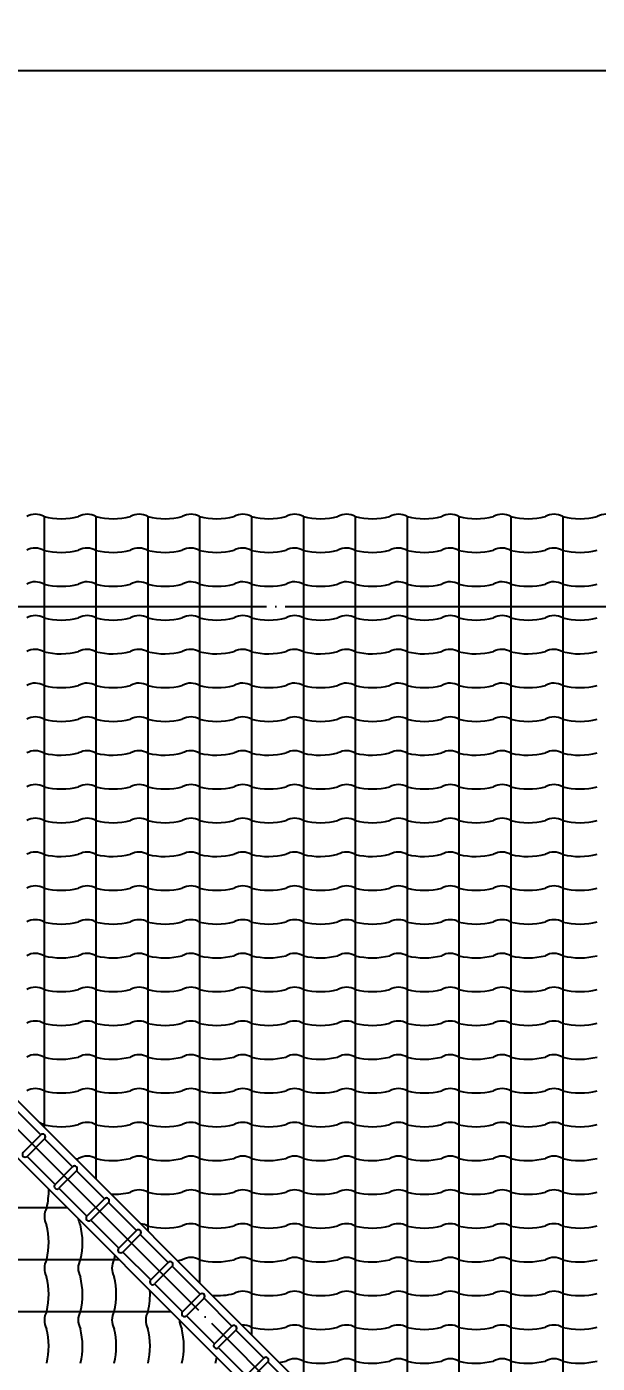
# Model space of a CAD drawing. Extents: x 383128 to 416768, y -129942 to -106182.
# Drawn here: x 394331 to 397432, y -118193 to -110929 of the extents above; entities that cross this region are included whole.
import ezdxf

# ---------------------------------------------------------------- set-up
doc = ezdxf.new("R2010")
doc.units = 0
doc.header["$LTSCALE"] = 50
doc.header["$MEASUREMENT"] = 0
doc.header["$PDMODE"] = 35
doc.header["$PDSIZE"] = -10
doc.linetypes.add('CEN', pattern=[62, 60, -1, 0, -1])
doc.layers.get('0').update_dxf_attribs({"linetype": 'CONTINUOUS'})
doc.layers.get('DEFPOINTS').update_dxf_attribs({"linetype": 'CONTINUOUS'})
for name, color, linetype in [('CEN', 1, 'CEN'), ('HAT', 5, 'CONTINUOUS'), ('SYM', 7, 'CONTINUOUS'), ('WALLI', 4, 'CONTINUOUS'), ('WID', 4, 'CONTINUOUS')]:
    doc.layers.add(name, color=color, linetype=linetype)
doc.styles.add('GHS', font='HYWULM_0.TTF')
doc.styles.add('현창', font='HYWULM_0.TTF')
doc.dimstyles.new('STANDARD$0', dxfattribs={"dimscale": 30, "dimtxt": 3, "dimasz": 1, "dimexe": 2, "dimexo": 5, "dimgap": 0.9, "dimtad": 1, "dimtoh": 1, "dimdec": 4, "dimzin": 0, "dimdsep": 46, "dimlunit": 6, "dimtxsty": 'GHS', "dimblk1": 'DIMDOT', "dimblk2": 'DIMDOT', "dimsah": 1, "dimcen": 0.09, "dimadec": 0, "dimazin": 0, "dimtfac": 1, "dimtdec": 4, "dimtofl": 0, "dimtmove": 2, "dimatfit": 3, "dimldrblk": 'DIMDOT', "dimfxl": 1, "dimtolj": 1, "dimtzin": 0, "dimarcsym": 0})

# ---------------------------------------------------------------- blocks, each defined once
blk = doc.blocks.new('DIMDOT')
at = {"linetype": 'Continuous'}
blk.add_line((-2, 0), (2, 0), dxfattribs=at)
for radius in [0.5, 0.25]:
    blk.add_circle((0, 0), radius, dxfattribs=at)
blk = doc.blocks.new('*D2')
at = {"layer": 'DEFPOINTS', "color": 0}
for p in [(391440, -111169.1), (391440, -112174.8), (410660, -112174.8)]:
    blk.add_point(p, dxfattribs=at)
at = {"layer": 'SYM', "color": 211, "lineweight": -2}
for p, q in [((391440, -111974.8), (391440, -111089.1)), ((410660, -111974.8), (410660, -111089.1)), ((410620, -111169.1), (391480, -111169.1))]:
    blk.add_line(p, q, dxfattribs=at)
at = {"layer": 'SYM', "color": 211, "lineweight": -2, "xscale": 40, "yscale": 40, "zscale": 40, "rotation": 180}
blk.add_blockref('DIMDOT', (391440, -111169.1), dxfattribs=at)
at = {"layer": 'SYM', "color": 211, "lineweight": -2, "xscale": 40, "yscale": 40, "zscale": 40}
blk.add_blockref('DIMDOT', (410660, -111169.1), dxfattribs=at)
at = {"layer": 'SYM', "color": 0, "insert": (401050, -111033.5), "char_height": 160, "attachment_point": 5, "style": '현창'}
blk.add_mtext('\\A1;19,220', dxfattribs=at)

msp = doc.modelspace()

# ---------------------------------------------------------------- linework, layer by layer
at = {"layer": 'CEN'}
for p, q in [((390951.4073, -113591.19446), (395834.96789, -118474.75505)), ((389534.96789, -114079.75505), (412564.96789, -114079.75505))]:
    msp.add_line(p, q, dxfattribs=at)
at = {"layer": 'HAT'}
for centre, radius, start, end in [((394377.63138, -113857.53961), 95.46458, 60.086438679, 119.161218631), ((394517.86835, -113391.61349), 394.21657, 256.410087326, 283.967029352), ((394659.53474, -113857.53961), 95.46458, 60.086438679, 119.161218631), ((394799.77171, -113391.61349), 394.21657, 256.410087326, 283.967029352), ((394941.4381, -113857.53961), 95.46458, 60.086438679, 119.161218631), ((395081.67507, -113391.61349), 394.21657, 256.410087326, 283.967029352), ((395223.34146, -113857.53961), 95.46458, 60.086438679, 119.161218631), ((395363.57843, -113391.61349), 394.21657, 256.410087326, 283.967029352), ((395505.24483, -113857.53961), 95.46458, 60.086438679, 119.161218631), ((395645.48179, -113391.61349), 394.21657, 256.410087326, 283.967029352), ((395787.14819, -113857.53961), 95.46458, 60.086438679, 119.161218631), ((395927.38515, -113391.61349), 394.21657, 256.410087326, 283.967029352), ((396069.05155, -113857.53961), 95.46458, 60.086438679, 119.161218631), ((396209.28852, -113391.61349), 394.21657, 256.410087326, 283.967029352), ((396350.95491, -113857.53961), 95.46458, 60.086438679, 119.161218631), ((396491.19188, -113391.61349), 394.21657, 256.410087326, 283.967029352), ((396632.85827, -113857.53961), 95.46458, 60.086438679, 119.161218631), ((396773.09524, -113391.61349), 394.21657, 256.410087326, 283.967029352), ((396914.76163, -113857.53961), 95.46458, 60.086438679, 119.161218631), ((397054.9986, -113391.61349), 394.21657, 256.410087326, 283.967029352), ((397196.665, -113857.53961), 95.46458, 60.086438679, 119.161218631), ((397336.90196, -113391.61349), 394.21657, 256.410087326, 283.967029352), ((394377.63138, -114041.1381), 95.46458, 60.086438679, 119.161218631), ((394517.86835, -113575.21198), 394.21657, 256.410087326, 283.967029352), ((394659.53474, -114041.1381), 95.46458, 60.086438679, 119.161218631), ((394799.77171, -113575.21198), 394.21657, 256.410087326, 283.967029352), ((394941.4381, -114041.1381), 95.46458, 60.086438679, 119.161218631), ((395081.67507, -113575.21198), 394.21657, 256.410087326, 283.967029352), ((395223.34146, -114041.1381), 95.46458, 60.086438679, 119.161218631), ((395363.57843, -113575.21198), 394.21657, 256.410087326, 283.967029352), ((395505.24483, -114041.1381), 95.46458, 60.086438679, 119.161218631), ((395645.48179, -113575.21198), 394.21657, 256.410087326, 283.967029352), ((395787.14819, -114041.1381), 95.46458, 60.086438679, 119.161218631), ((395927.38515, -113575.21198), 394.21657, 256.410087326, 283.967029352), ((396069.05155, -114041.1381), 95.46458, 60.086438679, 119.161218631), ((396209.28852, -113575.21198), 394.21657, 256.410087326, 283.967029352), ((396350.95491, -114041.1381), 95.46458, 60.086438679, 119.161218631), ((396491.19188, -113575.21198), 394.21657, 256.410087326, 283.967029352), ((396632.85827, -114041.1381), 95.46458, 60.086438679, 119.161218631), ((396773.09524, -113575.21198), 394.21657, 256.410087326, 283.967029352), ((396914.76163, -114041.1381), 95.46458, 60.086438679, 119.161218631), ((397054.9986, -113575.21198), 394.21657, 256.410087326, 283.967029352), ((397196.665, -114041.1381), 95.46458, 60.086438679, 119.161218631), ((397336.90196, -113575.21198), 394.21657, 256.410087326, 283.967029352), ((394377.63138, -114224.73658), 95.46458, 60.086438679, 119.161218631), ((394517.86835, -113758.81046), 394.21657, 256.410087326, 283.967029352), ((394659.53474, -114224.73658), 95.46458, 60.086438679, 119.161218631), ((394799.77171, -113758.81046), 394.21657, 256.410087326, 283.967029352), ((394941.4381, -114224.73658), 95.46458, 60.086438679, 119.161218631), ((395081.67507, -113758.81046), 394.21657, 256.410087326, 283.967029352), ((395223.34146, -114224.73658), 95.46458, 60.086438679, 119.161218631), ((395363.57843, -113758.81046), 394.21657, 256.410087326, 283.967029352), ((395505.24483, -114224.73658), 95.46458, 60.086438679, 119.161218631), ((395645.48179, -113758.81046), 394.21657, 256.410087326, 283.967029352), ((395787.14819, -114224.73658), 95.46458, 60.086438679, 119.161218631), ((395927.38515, -113758.81046), 394.21657, 256.410087326, 283.967029352), ((396069.05155, -114224.73658), 95.46458, 60.086438679, 119.161218631), ((396209.28852, -113758.81046), 394.21657, 256.410087326, 283.967029352), ((396350.95491, -114224.73658), 95.46458, 60.086438679, 119.161218631), ((396491.19188, -113758.81046), 394.21657, 256.410087326, 283.967029352), ((396632.85827, -114224.73658), 95.46458, 60.086438679, 119.161218631), ((396773.09524, -113758.81046), 394.21657, 256.410087326, 283.967029352), ((396914.76163, -114224.73658), 95.46458, 60.086438679, 119.161218631), ((397054.9986, -113758.81046), 394.21657, 256.410087326, 283.967029352), ((397196.665, -114224.73658), 95.46458, 60.086438679, 119.161218631), ((397336.90196, -113758.81046), 394.21657, 256.410087326, 283.967029352), ((394377.63138, -114408.33506), 95.46458, 60.086438679, 119.161218631), ((394517.86835, -113942.40895), 394.21657, 256.410087326, 283.967029352), ((394659.53474, -114408.33506), 95.46458, 60.086438679, 119.161218631), ((394799.77171, -113942.40895), 394.21657, 256.410087326, 283.967029352), ((394941.4381, -114408.33506), 95.46458, 60.086438679, 119.161218631), ((395081.67507, -113942.40895), 394.21657, 256.410087326, 283.967029352), ((395223.34146, -114408.33506), 95.46458, 60.086438679, 119.161218631), ((395363.57843, -113942.40895), 394.21657, 256.410087326, 283.967029352), ((395505.24483, -114408.33506), 95.46458, 60.086438679, 119.161218631), ((395645.48179, -113942.40895), 394.21657, 256.410087326, 283.967029352), ((395787.14819, -114408.33506), 95.46458, 60.086438679, 119.161218631), ((395927.38515, -113942.40895), 394.21657, 256.410087326, 283.967029352), ((396069.05155, -114408.33506), 95.46458, 60.086438679, 119.161218631), ((396209.28852, -113942.40895), 394.21657, 256.410087326, 283.967029352), ((396350.95491, -114408.33506), 95.46458, 60.086438679, 119.161218631), ((396491.19188, -113942.40895), 394.21657, 256.410087326, 283.967029352), ((396632.85827, -114408.33506), 95.46458, 60.086438679, 119.161218631), ((396773.09524, -113942.40895), 394.21657, 256.410087326, 283.967029352), ((396914.76163, -114408.33506), 95.46458, 60.086438679, 119.161218631), ((397054.9986, -113942.40895), 394.21657, 256.410087326, 283.967029352), ((397196.665, -114408.33506), 95.46458, 60.086438679, 119.161218631), ((397336.90196, -113942.40895), 394.21657, 256.410087326, 283.967029352), ((394377.63138, -114591.93355), 95.46458, 60.086438679, 119.161218631), ((394517.86835, -114126.00743), 394.21657, 256.410087326, 283.967029352), ((394659.53474, -114591.93355), 95.46458, 60.086438679, 119.161218631), ((394799.77171, -114126.00743), 394.21657, 256.410087326, 283.967029352), ((394941.4381, -114591.93355), 95.46458, 60.086438679, 119.161218631), ((395081.67507, -114126.00743), 394.21657, 256.410087326, 283.967029352), ((395223.34146, -114591.93355), 95.46458, 60.086438679, 119.161218631), ((395363.57843, -114126.00743), 394.21657, 256.410087326, 283.967029352), ((395505.24483, -114591.93355), 95.46458, 60.086438679, 119.161218631), ((395645.48179, -114126.00743), 394.21657, 256.410087326, 283.967029352), ((395787.14819, -114591.93355), 95.46458, 60.086438679, 119.161218631), ((395927.38515, -114126.00743), 394.21657, 256.410087326, 283.967029352), ((396069.05155, -114591.93355), 95.46458, 60.086438679, 119.161218631), ((396209.28852, -114126.00743), 394.21657, 256.410087326, 283.967029352), ((396350.95491, -114591.93355), 95.46458, 60.086438679, 119.161218631), ((396491.19188, -114126.00743), 394.21657, 256.410087326, 283.967029352), ((396632.85827, -114591.93355), 95.46458, 60.086438679, 119.161218631), ((396773.09524, -114126.00743), 394.21657, 256.410087326, 283.967029352), ((396914.76163, -114591.93355), 95.46458, 60.086438679, 119.161218631), ((397054.9986, -114126.00743), 394.21657, 256.410087326, 283.967029352), ((397196.665, -114591.93355), 95.46458, 60.086438679, 119.161218631), ((397336.90196, -114126.00743), 394.21657, 256.410087326, 283.967029352), ((394377.63138, -114775.53203), 95.46458, 60.086438679, 119.161218631), ((394517.86835, -114309.60592), 394.21657, 256.410087326, 283.967029352), ((394659.53474, -114775.53203), 95.46458, 60.086438679, 119.161218631), ((394799.77171, -114309.60592), 394.21657, 256.410087326, 283.967029352), ((394941.4381, -114775.53203), 95.46458, 60.086438679, 119.161218631), ((395081.67507, -114309.60592), 394.21657, 256.410087326, 283.967029352), ((395223.34146, -114775.53203), 95.46458, 60.086438679, 119.161218631), ((395363.57843, -114309.60592), 394.21657, 256.410087326, 283.967029352), ((395505.24483, -114775.53203), 95.46458, 60.086438679, 119.161218631), ((395645.48179, -114309.60592), 394.21657, 256.410087326, 283.967029352), ((395787.14819, -114775.53203), 95.46458, 60.086438679, 119.161218631), ((395927.38515, -114309.60592), 394.21657, 256.410087326, 283.967029352), ((396069.05155, -114775.53203), 95.46458, 60.086438679, 119.161218631), ((396209.28852, -114309.60592), 394.21657, 256.410087326, 283.967029352), ((396350.95491, -114775.53203), 95.46458, 60.086438679, 119.161218631), ((396491.19188, -114309.60592), 394.21657, 256.410087326, 283.967029352), ((396632.85827, -114775.53203), 95.46458, 60.086438679, 119.161218631), ((396773.09524, -114309.60592), 394.21657, 256.410087326, 283.967029352), ((396914.76163, -114775.53203), 95.46458, 60.086438679, 119.161218631), ((397054.9986, -114309.60592), 394.21657, 256.410087326, 283.967029352), ((397196.665, -114775.53203), 95.46458, 60.086438679, 119.161218631), ((397336.90196, -114309.60592), 394.21657, 256.410087326, 283.967029352), ((394377.63138, -114959.13052), 95.46458, 60.086438679, 119.161218631), ((394517.86835, -114493.2044), 394.21657, 256.410087326, 283.967029352), ((394659.53474, -114959.13052), 95.46458, 60.086438679, 119.161218631), ((394799.77171, -114493.2044), 394.21657, 256.410087326, 283.967029352), ((394941.4381, -114959.13052), 95.46458, 60.086438679, 119.161218631), ((395081.67507, -114493.2044), 394.21657, 256.410087326, 283.967029352), ((395223.34146, -114959.13052), 95.46458, 60.086438679, 119.161218631), ((395363.57843, -114493.2044), 394.21657, 256.410087326, 283.967029352), ((395505.24483, -114959.13052), 95.46458, 60.086438679, 119.161218631), ((395645.48179, -114493.2044), 394.21657, 256.410087326, 283.967029352), ((395787.14819, -114959.13052), 95.46458, 60.086438679, 119.161218631), ((395927.38515, -114493.2044), 394.21657, 256.410087326, 283.967029352), ((396069.05155, -114959.13052), 95.46458, 60.086438679, 119.161218631), ((396209.28852, -114493.2044), 394.21657, 256.410087326, 283.967029352), ((396350.95491, -114959.13052), 95.46458, 60.086438679, 119.161218631), ((396491.19188, -114493.2044), 394.21657, 256.410087326, 283.967029352), ((396632.85827, -114959.13052), 95.46458, 60.086438679, 119.161218631), ((396773.09524, -114493.2044), 394.21657, 256.410087326, 283.967029352), ((396914.76163, -114959.13052), 95.46458, 60.086438679, 119.161218631), ((397054.9986, -114493.2044), 394.21657, 256.410087326, 283.967029352), ((397196.665, -114959.13052), 95.46458, 60.086438679, 119.161218631), ((397336.90196, -114493.2044), 394.21657, 256.410087326, 283.967029352), ((394377.63138, -115142.729), 95.46458, 60.086438679, 119.161218631), ((394517.86835, -114676.80288), 394.21657, 256.410087326, 283.967029352), ((394659.53474, -115142.729), 95.46458, 60.086438679, 119.161218631), ((394799.77171, -114676.80288), 394.21657, 256.410087326, 283.967029352), ((394941.4381, -115142.729), 95.46458, 60.086438679, 119.161218631), ((395081.67507, -114676.80288), 394.21657, 256.410087326, 283.967029352), ((395223.34146, -115142.729), 95.46458, 60.086438679, 119.161218631), ((395363.57843, -114676.80288), 394.21657, 256.410087326, 283.967029352), ((395505.24483, -115142.729), 95.46458, 60.086438679, 119.161218631), ((395645.48179, -114676.80288), 394.21657, 256.410087326, 283.967029352), ((395787.14819, -115142.729), 95.46458, 60.086438679, 119.161218631), ((395927.38515, -114676.80288), 394.21657, 256.410087326, 283.967029352), ((396069.05155, -115142.729), 95.46458, 60.086438679, 119.161218631), ((396209.28852, -114676.80288), 394.21657, 256.410087326, 283.967029352), ((396350.95491, -115142.729), 95.46458, 60.086438679, 119.161218631), ((396491.19188, -114676.80288), 394.21657, 256.410087326, 283.967029352), ((396632.85827, -115142.729), 95.46458, 60.086438679, 119.161218631), ((396773.09524, -114676.80288), 394.21657, 256.410087326, 283.967029352), ((396914.76163, -115142.729), 95.46458, 60.086438679, 119.161218631), ((397054.9986, -114676.80288), 394.21657, 256.410087326, 283.967029352), ((397196.665, -115142.729), 95.46458, 60.086438679, 119.161218631), ((397336.90196, -114676.80288), 394.21657, 256.410087326, 283.967029352), ((394377.63138, -115326.32749), 95.46458, 60.086438679, 119.161218631), ((394517.86835, -114860.40137), 394.21657, 256.410087326, 283.967029352), ((394659.53474, -115326.32749), 95.46458, 60.086438679, 119.161218631), ((394799.77171, -114860.40137), 394.21657, 256.410087326, 283.967029352), ((394941.4381, -115326.32749), 95.46458, 60.086438679, 119.161218631), ((395081.67507, -114860.40137), 394.21657, 256.410087326, 283.967029352), ((395223.34146, -115326.32749), 95.46458, 60.086438679, 119.161218631), ((395363.57843, -114860.40137), 394.21657, 256.410087326, 283.967029352), ((395505.24483, -115326.32749), 95.46458, 60.086438679, 119.161218631), ((395645.48179, -114860.40137), 394.21657, 256.410087326, 283.967029352), ((395787.14819, -115326.32749), 95.46458, 60.086438679, 119.161218631), ((395927.38515, -114860.40137), 394.21657, 256.410087326, 283.967029352), ((396069.05155, -115326.32749), 95.46458, 60.086438679, 119.161218631), ((396209.28852, -114860.40137), 394.21657, 256.410087326, 283.967029352), ((396350.95491, -115326.32749), 95.46458, 60.086438679, 119.161218631), ((396491.19188, -114860.40137), 394.21657, 256.410087326, 283.967029352), ((396632.85827, -115326.32749), 95.46458, 60.086438679, 119.161218631), ((396773.09524, -114860.40137), 394.21657, 256.410087326, 283.967029352), ((396914.76163, -115326.32749), 95.46458, 60.086438679, 119.161218631), ((397054.9986, -114860.40137), 394.21657, 256.410087326, 283.967029352), ((397196.665, -115326.32749), 95.46458, 60.086438679, 119.161218631), ((397336.90196, -114860.40137), 394.21657, 256.410087326, 283.967029352), ((394377.63138, -115509.92597), 95.46458, 60.086438679, 119.161218631), ((394659.53474, -115509.92597), 95.46458, 60.086438679, 119.161218631), ((394941.4381, -115509.92597), 95.46458, 60.086438679, 119.161218631), ((395223.34146, -115509.92597), 95.46458, 60.086438679, 119.161218631), ((395505.24483, -115509.92597), 95.46458, 60.086438679, 119.161218631), ((395787.14819, -115509.92597), 95.46458, 60.086438679, 119.161218631), ((396069.05155, -115509.92597), 95.46458, 60.086438679, 119.161218631), ((396350.95491, -115509.92597), 95.46458, 60.086438679, 119.161218631), ((396632.85827, -115509.92597), 95.46458, 60.086438679, 119.161218631), ((396914.76163, -115509.92597), 95.46458, 60.086438679, 119.161218631), ((397196.665, -115509.92597), 95.46458, 60.086438679, 119.161218631), ((394517.86835, -115043.99985), 394.21657, 256.410087326, 283.967029352), ((394799.77171, -115043.99985), 394.21657, 256.410087326, 283.967029352), ((395081.67507, -115043.99985), 394.21657, 256.410087326, 283.967029352), ((395363.57843, -115043.99985), 394.21657, 256.410087326, 283.967029352), ((395645.48179, -115043.99985), 394.21657, 256.410087326, 283.967029352), ((395927.38515, -115043.99985), 394.21657, 256.410087326, 283.967029352), ((396209.28852, -115043.99985), 394.21657, 256.410087326, 283.967029352), ((396491.19188, -115043.99985), 394.21657, 256.410087326, 283.967029352), ((396773.09524, -115043.99985), 394.21657, 256.410087326, 283.967029352), ((397054.9986, -115043.99985), 394.21657, 256.410087326, 283.967029352), ((397336.90196, -115043.99985), 394.21657, 256.410087326, 283.967029352), ((394377.63138, -115693.52445), 95.46458, 60.086438679, 119.161218631), ((394517.86835, -115227.59834), 394.21657, 256.410087326, 283.967029352), ((394659.53474, -115693.52445), 95.46458, 60.086438679, 119.161218631), ((394799.77171, -115227.59834), 394.21657, 256.410087326, 283.967029352), ((394941.4381, -115693.52445), 95.46458, 60.086438679, 119.161218631), ((395081.67507, -115227.59834), 394.21657, 256.410087326, 283.967029352), ((395223.34146, -115693.52445), 95.46458, 60.086438679, 119.161218631), ((395363.57843, -115227.59834), 394.21657, 256.410087326, 283.967029352), ((395505.24483, -115693.52445), 95.46458, 60.086438679, 119.161218631), ((395645.48179, -115227.59834), 394.21657, 256.410087326, 283.967029352), ((395787.14819, -115693.52445), 95.46458, 60.086438679, 119.161218631), ((395927.38515, -115227.59834), 394.21657, 256.410087326, 283.967029352), ((396069.05155, -115693.52445), 95.46458, 60.086438679, 119.161218631), ((396209.28852, -115227.59834), 394.21657, 256.410087326, 283.967029352), ((396350.95491, -115693.52445), 95.46458, 60.086438679, 119.161218631), ((396491.19188, -115227.59834), 394.21657, 256.410087326, 283.967029352), ((396632.85827, -115693.52445), 95.46458, 60.086438679, 119.161218631), ((396773.09524, -115227.59834), 394.21657, 256.410087326, 283.967029352), ((396914.76163, -115693.52445), 95.46458, 60.086438679, 119.161218631), ((397054.9986, -115227.59834), 394.21657, 256.410087326, 283.967029352), ((397196.665, -115693.52445), 95.46458, 60.086438679, 119.161218631), ((397336.90196, -115227.59834), 394.21657, 256.410087326, 283.967029352), ((394377.63138, -115877.12294), 95.46458, 60.086438679, 119.161218631), ((394659.53474, -115877.12294), 95.46458, 60.086438679, 119.161218631), ((394941.4381, -115877.12294), 95.46458, 60.086438679, 119.161218631), ((395223.34146, -115877.12294), 95.46458, 60.086438679, 119.161218631), ((395505.24483, -115877.12294), 95.46458, 60.086438679, 119.161218631), ((395787.14819, -115877.12294), 95.46458, 60.086438679, 119.161218631), ((396069.05155, -115877.12294), 95.46458, 60.086438679, 119.161218631), ((396350.95491, -115877.12294), 95.46458, 60.086438679, 119.161218631), ((396632.85827, -115877.12294), 95.46458, 60.086438679, 119.161218631), ((396914.76163, -115877.12294), 95.46458, 60.086438679, 119.161218631), ((397196.665, -115877.12294), 95.46458, 60.086438679, 119.161218631), ((394517.86835, -115411.19682), 394.21657, 256.410087326, 283.967029352), ((394799.77171, -115411.19682), 394.21657, 256.410087326, 283.967029352), ((395081.67507, -115411.19682), 394.21657, 256.410087326, 283.967029352), ((395363.57843, -115411.19682), 394.21657, 256.410087326, 283.967029352), ((395645.48179, -115411.19682), 394.21657, 256.410087326, 283.967029352), ((395927.38515, -115411.19682), 394.21657, 256.410087326, 283.967029352), ((396209.28852, -115411.19682), 394.21657, 256.410087326, 283.967029352), ((396491.19188, -115411.19682), 394.21657, 256.410087326, 283.967029352), ((396773.09524, -115411.19682), 394.21657, 256.410087326, 283.967029352), ((397054.9986, -115411.19682), 394.21657, 256.410087326, 283.967029352), ((397336.90196, -115411.19682), 394.21657, 256.410087326, 283.967029352), ((394377.63138, -116060.72142), 95.46458, 60.086438679, 119.161218631), ((394517.86835, -115594.79531), 394.21657, 256.410087326, 283.967029352), ((394659.53474, -116060.72142), 95.46458, 60.086438679, 119.161218631), ((394799.77171, -115594.79531), 394.21657, 256.410087326, 283.967029352), ((394941.4381, -116060.72142), 95.46458, 60.086438679, 119.161218631), ((395081.67507, -115594.79531), 394.21657, 256.410087326, 283.967029352), ((395223.34146, -116060.72142), 95.46458, 60.086438679, 119.161218631), ((395363.57843, -115594.79531), 394.21657, 256.410087326, 283.967029352), ((395505.24483, -116060.72142), 95.46458, 60.086438679, 119.161218631), ((395645.48179, -115594.79531), 394.21657, 256.410087326, 283.967029352), ((395787.14819, -116060.72142), 95.46458, 60.086438679, 119.161218631), ((395927.38515, -115594.79531), 394.21657, 256.410087326, 283.967029352), ((396069.05155, -116060.72142), 95.46458, 60.086438679, 119.161218631), ((396209.28852, -115594.79531), 394.21657, 256.410087326, 283.967029352), ((396350.95491, -116060.72142), 95.46458, 60.086438679, 119.161218631), ((396491.19188, -115594.79531), 394.21657, 256.410087326, 283.967029352), ((396632.85827, -116060.72142), 95.46458, 60.086438679, 119.161218631), ((396773.09524, -115594.79531), 394.21657, 256.410087326, 283.967029352), ((396914.76163, -116060.72142), 95.46458, 60.086438679, 119.161218631), ((397054.9986, -115594.79531), 394.21657, 256.410087326, 283.967029352), ((397196.665, -116060.72142), 95.46458, 60.086438679, 119.161218631), ((397336.90196, -115594.79531), 394.21657, 256.410087326, 283.967029352), ((394377.63138, -116244.31991), 95.46458, 60.086438679, 119.161218631), ((394659.53474, -116244.31991), 95.46458, 60.086438679, 119.161218631), ((394941.4381, -116244.31991), 95.46458, 60.086438679, 119.161218631), ((395223.34146, -116244.31991), 95.46458, 60.086438679, 119.161218631), ((395505.24483, -116244.31991), 95.46458, 60.086438679, 119.161218631), ((395787.14819, -116244.31991), 95.46458, 60.086438679, 119.161218631), ((396069.05155, -116244.31991), 95.46458, 60.086438679, 119.161218631), ((396350.95491, -116244.31991), 95.46458, 60.086438679, 119.161218631), ((396632.85827, -116244.31991), 95.46458, 60.086438679, 119.161218631), ((396914.76163, -116244.31991), 95.46458, 60.086438679, 119.161218631), ((397196.665, -116244.31991), 95.46458, 60.086438679, 119.161218631), ((394517.86835, -115778.39379), 394.21657, 256.410087326, 283.967029352), ((394799.77171, -115778.39379), 394.21657, 256.410087326, 283.967029352), ((395081.67507, -115778.39379), 394.21657, 256.410087326, 283.967029352), ((395363.57843, -115778.39379), 394.21657, 256.410087326, 283.967029352), ((395645.48179, -115778.39379), 394.21657, 256.410087326, 283.967029352), ((395927.38515, -115778.39379), 394.21657, 256.410087326, 283.967029352), ((396209.28852, -115778.39379), 394.21657, 256.410087326, 283.967029352), ((396491.19188, -115778.39379), 394.21657, 256.410087326, 283.967029352), ((396773.09524, -115778.39379), 394.21657, 256.410087326, 283.967029352), ((397054.9986, -115778.39379), 394.21657, 256.410087326, 283.967029352), ((397336.90196, -115778.39379), 394.21657, 256.410087326, 283.967029352), ((394377.63138, -116427.91839), 95.46458, 60.086438679, 119.161218631), ((394517.86835, -115961.99227), 394.21657, 256.410087326, 283.967029352), ((394659.53474, -116427.91839), 95.46458, 60.086438679, 119.161218631), ((394799.77171, -115961.99227), 394.21657, 256.410087326, 283.967029352), ((394941.4381, -116427.91839), 95.46458, 60.086438679, 119.161218631), ((395081.67507, -115961.99227), 394.21657, 256.410087326, 283.967029352), ((395223.34146, -116427.91839), 95.46458, 60.086438679, 119.161218631), ((395363.57843, -115961.99227), 394.21657, 256.410087326, 283.967029352), ((395505.24483, -116427.91839), 95.46458, 60.086438679, 119.161218631), ((395645.48179, -115961.99227), 394.21657, 256.410087326, 283.967029352), ((395787.14819, -116427.91839), 95.46458, 60.086438679, 119.161218631), ((395927.38515, -115961.99227), 394.21657, 256.410087326, 283.967029352), ((396069.05155, -116427.91839), 95.46458, 60.086438679, 119.161218631), ((396209.28852, -115961.99227), 394.21657, 256.410087326, 283.967029352), ((396350.95491, -116427.91839), 95.46458, 60.086438679, 119.161218631), ((396491.19188, -115961.99227), 394.21657, 256.410087326, 283.967029352), ((396632.85827, -116427.91839), 95.46458, 60.086438679, 119.161218631), ((396773.09524, -115961.99227), 394.21657, 256.410087326, 283.967029352), ((396914.76163, -116427.91839), 95.46458, 60.086438679, 119.161218631), ((397054.9986, -115961.99227), 394.21657, 256.410087326, 283.967029352), ((397196.665, -116427.91839), 95.46458, 60.086438679, 119.161218631), ((397336.90196, -115961.99227), 394.21657, 256.410087326, 283.967029352), ((394377.63138, -116611.51687), 95.46458, 60.086438679, 119.161218631), ((394517.86835, -116145.59076), 394.21657, 256.410087326, 283.967029352), ((394659.53474, -116611.51687), 95.46458, 60.086438679, 119.161218631), ((394799.77171, -116145.59076), 394.21657, 256.410087326, 283.967029352), ((394941.4381, -116611.51687), 95.46458, 60.086438679, 119.161218631), ((395081.67507, -116145.59076), 394.21657, 256.410087326, 283.967029352), ((395223.34146, -116611.51687), 95.46458, 60.086438679, 119.161218631), ((395363.57843, -116145.59076), 394.21657, 256.410087326, 283.967029352), ((395505.24483, -116611.51687), 95.46458, 60.086438679, 119.161218631), ((395645.48179, -116145.59076), 394.21657, 256.410087326, 283.967029352), ((395787.14819, -116611.51687), 95.46458, 60.086438679, 119.161218631), ((395927.38515, -116145.59076), 394.21657, 256.410087326, 283.967029352), ((396069.05155, -116611.51687), 95.46458, 60.086438679, 119.161218631), ((396209.28852, -116145.59076), 394.21657, 256.410087326, 283.967029352), ((396350.95491, -116611.51687), 95.46458, 60.086438679, 119.161218631), ((396491.19188, -116145.59076), 394.21657, 256.410087326, 283.967029352), ((396632.85827, -116611.51687), 95.46458, 60.086438679, 119.161218631), ((396773.09524, -116145.59076), 394.21657, 256.410087326, 283.967029352), ((396914.76163, -116611.51687), 95.46458, 60.086438679, 119.161218631), ((397054.9986, -116145.59076), 394.21657, 256.410087326, 283.967029352), ((397196.665, -116611.51687), 95.46458, 60.086438679, 119.161218631), ((397336.90196, -116145.59076), 394.21657, 256.410087326, 283.967029352), ((394377.63138, -116795.11536), 95.46458, 60.086438679, 119.161218631), ((394517.86835, -116329.18924), 394.21657, 256.410087326, 283.967029352), ((394659.53474, -116795.11536), 95.46458, 60.086438679, 119.161218631), ((394799.77171, -116329.18924), 394.21657, 256.410087326, 283.967029352), ((394941.4381, -116795.11536), 95.46458, 60.086438679, 119.161218631), ((395081.67507, -116329.18924), 394.21657, 256.410087326, 283.967029352), ((395223.34146, -116795.11536), 95.46458, 60.086438679, 119.161218631), ((395363.57843, -116329.18924), 394.21657, 256.410087326, 283.967029352), ((395505.24483, -116795.11536), 95.46458, 60.086438679, 119.161218631), ((395645.48179, -116329.18924), 394.21657, 256.410087326, 283.967029352), ((395787.14819, -116795.11536), 95.46458, 60.086438679, 119.161218631), ((395927.38515, -116329.18924), 394.21657, 256.410087326, 283.967029352), ((396069.05155, -116795.11536), 95.46458, 60.086438679, 119.161218631), ((396209.28852, -116329.18924), 394.21657, 256.410087326, 283.967029352), ((396350.95491, -116795.11536), 95.46458, 60.086438679, 119.161218631), ((396491.19188, -116329.18924), 394.21657, 256.410087326, 283.967029352), ((396632.85827, -116795.11536), 95.46458, 60.086438679, 119.161218631), ((396773.09524, -116329.18924), 394.21657, 256.410087326, 283.967029352), ((396914.76163, -116795.11536), 95.46458, 60.086438679, 119.161218631), ((397054.9986, -116329.18924), 394.21657, 256.410087326, 283.967029352), ((397196.665, -116795.11536), 95.46458, 60.086438679, 119.161218631), ((397336.90196, -116329.18924), 394.21657, 256.410087326, 283.967029352), ((394377.63138, -116978.71384), 95.46458, 60.086438679, 75.051700723), ((394517.86835, -116512.78773), 394.21657, 256.410087326, 283.967029352), ((394659.53474, -116978.71384), 95.46458, 60.086438679, 119.161218631), ((394799.77171, -116512.78773), 394.21657, 256.410087326, 283.967029352), ((394941.4381, -116978.71384), 95.46458, 60.086438679, 119.161218631), ((395081.67507, -116512.78773), 394.21657, 256.410087326, 283.967029352), ((395223.34146, -116978.71384), 95.46458, 60.086438679, 119.161218631), ((395363.57843, -116512.78773), 394.21657, 256.410087326, 283.967029352), ((395505.24483, -116978.71384), 95.46458, 60.086438679, 119.161218631), ((395645.48179, -116512.78773), 394.21657, 256.410087326, 283.967029352), ((395787.14819, -116978.71384), 95.46458, 60.086438679, 119.161218631), ((395927.38515, -116512.78773), 394.21657, 256.410087326, 283.967029352), ((396069.05155, -116978.71384), 95.46458, 60.086438679, 119.161218631), ((396209.28852, -116512.78773), 394.21657, 256.410087326, 283.967029352), ((396350.95491, -116978.71384), 95.46458, 60.086438679, 119.161218631), ((396491.19188, -116512.78773), 394.21657, 256.410087326, 283.967029352), ((396632.85827, -116978.71384), 95.46458, 60.086438679, 119.161218631), ((396773.09524, -116512.78773), 394.21657, 256.410087326, 283.967029352), ((396914.76163, -116978.71384), 95.46458, 60.086438679, 119.161218631), ((397054.9986, -116512.78773), 394.21657, 256.410087326, 283.967029352), ((397196.665, -116978.71384), 95.46458, 60.086438679, 119.161218631), ((397336.90196, -116512.78773), 394.21657, 256.410087326, 283.967029352), ((394517.86835, -116696.38621), 394.21657, 281.746459826, 283.967029352), ((394659.53474, -117162.31233), 95.46458, 60.086438679, 119.161218631), ((394799.77171, -116696.38621), 394.21657, 256.410087326, 283.967029352), ((394941.4381, -117162.31233), 95.46458, 60.086438679, 119.161218631), ((395081.67507, -116696.38621), 394.21657, 256.410087326, 283.967029352), ((395223.34146, -117162.31233), 95.46458, 60.086438679, 119.161218631), ((395363.57843, -116696.38621), 394.21657, 256.410087326, 283.967029352), ((395505.24483, -117162.31233), 95.46458, 60.086438679, 119.161218631), ((395645.48179, -116696.38621), 394.21657, 256.410087326, 283.967029352), ((395787.14819, -117162.31233), 95.46458, 60.086438679, 119.161218631), ((395927.38515, -116696.38621), 394.21657, 256.410087326, 283.967029352), ((396069.05155, -117162.31233), 95.46458, 60.086438679, 119.161218631), ((396209.28852, -116696.38621), 394.21657, 256.410087326, 283.967029352), ((396350.95491, -117162.31233), 95.46458, 60.086438679, 119.161218631), ((396491.19188, -116696.38621), 394.21657, 256.410087326, 283.967029352), ((396632.85827, -117162.31233), 95.46458, 60.086438679, 119.161218631), ((396773.09524, -116696.38621), 394.21657, 256.410087326, 283.967029352), ((396914.76163, -117162.31233), 95.46458, 60.086438679, 119.161218631), ((397054.9986, -116696.38621), 394.21657, 256.410087326, 283.967029352), ((397196.665, -117162.31233), 95.46458, 60.086438679, 119.161218631), ((397336.90196, -116696.38621), 394.21657, 256.410087326, 283.967029352), ((394056.59905, -117254.29995), 394.21657, 346.410087329, 1.194697415), ((394799.77171, -116879.98469), 394.21657, 268.558224204, 283.967029352), ((394941.4381, -117345.91081), 95.46458, 60.086438679, 119.161218631), ((395081.67507, -116879.98469), 394.21657, 256.410087326, 283.967029352), ((395223.34146, -117345.91081), 95.46458, 60.086438679, 119.161218631), ((395363.57843, -116879.98469), 394.21657, 256.410087326, 283.967029352), ((395505.24483, -117345.91081), 95.46458, 60.086438679, 119.161218631), ((395645.48179, -116879.98469), 394.21657, 256.410087326, 283.967029352), ((395787.14819, -117345.91081), 95.46458, 60.086438679, 119.161218631), ((395927.38515, -116879.98469), 394.21657, 256.410087326, 283.967029352), ((396069.05155, -117345.91081), 95.46458, 60.086438679, 119.161218631), ((396209.28852, -116879.98469), 394.21657, 256.410087326, 283.967029352), ((396350.95491, -117345.91081), 95.46458, 60.086438679, 119.161218631), ((396491.19188, -116879.98469), 394.21657, 256.410087326, 283.967029352), ((396632.85827, -117345.91081), 95.46458, 60.086438679, 119.161218631), ((396773.09524, -116879.98469), 394.21657, 256.410087326, 283.967029352), ((396914.76163, -117345.91081), 95.46458, 60.086438679, 119.161218631), ((397054.9986, -116879.98469), 394.21657, 256.410087326, 283.967029352), ((397196.665, -117345.91081), 95.46458, 60.086438679, 119.161218631), ((397336.90196, -116879.98469), 394.21657, 256.410087326, 283.967029352), ((394522.52517, -117394.53692), 95.46458, 150.086438677, 209.161218628), ((394056.59905, -117536.20331), 394.21657, 346.410087329, 13.967029354), ((394706.12365, -117394.53692), 95.46458, 187.380872785, 209.161218628), ((394240.19753, -117536.20331), 394.21657, 346.410087329, 13.967029354), ((394941.4381, -117529.5093), 95.46458, 60.086438679, 84.717958505), ((395081.67507, -117063.58318), 394.21657, 256.410087326, 283.967029352), ((395223.34146, -117529.5093), 95.46458, 60.086438679, 119.161218631), ((395363.57843, -117063.58318), 394.21657, 256.410087326, 283.967029352), ((395505.24483, -117529.5093), 95.46458, 60.086438679, 119.161218631), ((395645.48179, -117063.58318), 394.21657, 256.410087326, 283.967029352), ((395787.14819, -117529.5093), 95.46458, 60.086438679, 119.161218631), ((395927.38515, -117063.58318), 394.21657, 256.410087326, 283.967029352), ((396069.05155, -117529.5093), 95.46458, 60.086438679, 119.161218631), ((396209.28852, -117063.58318), 394.21657, 256.410087326, 283.967029352), ((396350.95491, -117529.5093), 95.46458, 60.086438679, 119.161218631), ((396491.19188, -117063.58318), 394.21657, 256.410087326, 283.967029352), ((396632.85827, -117529.5093), 95.46458, 60.086438679, 119.161218631), ((396773.09524, -117063.58318), 394.21657, 256.410087326, 283.967029352), ((396914.76163, -117529.5093), 95.46458, 60.086438679, 119.161218631), ((397054.9986, -117063.58318), 394.21657, 256.410087326, 283.967029352), ((397196.665, -117529.5093), 95.46458, 60.086438679, 119.161218631), ((397336.90196, -117063.58318), 394.21657, 256.410087326, 283.967029352), ((394522.52517, -117676.44028), 95.46458, 150.086438677, 209.161218628), ((394706.12365, -117676.44028), 95.46458, 150.086438677, 209.161218628), ((394889.72213, -117676.44028), 95.46458, 150.086438677, 209.161218628), ((394423.79602, -117536.20331), 394.21657, 346.410087329, 349.65996487), ((395081.67507, -117247.18166), 394.21657, 280.132313572, 283.967029352), ((395223.34146, -117713.10778), 95.46458, 60.086438679, 119.161218631), ((395363.57843, -117247.18166), 394.21657, 256.410087326, 283.967029352), ((395505.24483, -117713.10778), 95.46458, 60.086438679, 119.161218631), ((395645.48179, -117247.18166), 394.21657, 256.410087326, 283.967029352), ((395787.14819, -117713.10778), 95.46458, 60.086438679, 119.161218631), ((395927.38515, -117247.18166), 394.21657, 256.410087326, 283.967029352), ((396069.05155, -117713.10778), 95.46458, 60.086438679, 119.161218631), ((396209.28852, -117247.18166), 394.21657, 256.410087326, 283.967029352), ((396350.95491, -117713.10778), 95.46458, 60.086438679, 119.161218631), ((396491.19188, -117247.18166), 394.21657, 256.410087326, 283.967029352), ((396632.85827, -117713.10778), 95.46458, 60.086438679, 119.161218631), ((396773.09524, -117247.18166), 394.21657, 256.410087326, 283.967029352), ((396914.76163, -117713.10778), 95.46458, 60.086438679, 119.161218631), ((397054.9986, -117247.18166), 394.21657, 256.410087326, 283.967029352), ((397196.665, -117713.10778), 95.46458, 60.086438679, 119.161218631), ((397336.90196, -117247.18166), 394.21657, 256.410087326, 283.967029352), ((394056.59905, -117818.10668), 394.21657, 346.410087329, 13.967029354), ((394240.19753, -117818.10668), 394.21657, 346.410087329, 13.967029354), ((394423.79602, -117818.10668), 394.21657, 346.410087329, 13.967029354), ((394607.3945, -117818.10668), 394.21657, 346.410087329, 3.162062545), ((395363.57843, -117430.78015), 394.21657, 266.581465644, 283.967029352), ((395505.24483, -117896.70626), 95.46458, 60.086438679, 119.161218631), ((395645.48179, -117430.78015), 394.21657, 256.410087326, 283.967029352), ((395787.14819, -117896.70626), 95.46458, 60.086438679, 119.161218631), ((395927.38515, -117430.78015), 394.21657, 256.410087326, 283.967029352), ((396069.05155, -117896.70626), 95.46458, 60.086438679, 119.161218631), ((396209.28852, -117430.78015), 394.21657, 256.410087326, 283.967029352), ((396350.95491, -117896.70626), 95.46458, 60.086438679, 119.161218631), ((396491.19188, -117430.78015), 394.21657, 256.410087326, 283.967029352), ((396632.85827, -117896.70626), 95.46458, 60.086438679, 119.161218631), ((396773.09524, -117430.78015), 394.21657, 256.410087326, 283.967029352), ((396914.76163, -117896.70626), 95.46458, 60.086438679, 119.161218631), ((397054.9986, -117430.78015), 394.21657, 256.410087326, 283.967029352), ((397196.665, -117896.70626), 95.46458, 60.086438679, 119.161218631), ((397336.90196, -117430.78015), 394.21657, 256.410087326, 283.967029352), ((394522.52517, -117958.34364), 95.46458, 150.086438677, 209.161218628), ((394706.12365, -117958.34364), 95.46458, 150.086438677, 209.161218628), ((394889.72213, -117958.34364), 95.46458, 150.086438677, 209.161218628), ((395073.32062, -117958.34364), 95.46458, 150.086438677, 209.161218628), ((395256.9191, -117958.34364), 95.46458, 179.083928977, 209.161218628), ((394056.59905, -118100.01004), 394.21657, 346.410087329, 13.967029354), ((394240.19753, -118100.01004), 394.21657, 346.410087329, 13.967029354), ((394423.79602, -118100.01004), 394.21657, 346.410087329, 13.967029354), ((394607.3945, -118100.01004), 394.21657, 346.410087329, 13.967029354), ((394790.99299, -118100.01004), 394.21657, 346.410087329, 13.967029354), ((395505.24483, -118080.30475), 95.46458, 60.086438679, 92.714544823), ((395645.48179, -117614.37863), 394.21657, 256.410087326, 283.967029352), ((395787.14819, -118080.30475), 95.46458, 60.086438679, 119.161218631), ((395927.38515, -117614.37863), 394.21657, 256.410087326, 283.967029352), ((396069.05155, -118080.30475), 95.46458, 60.086438679, 119.161218631), ((396209.28852, -117614.37863), 394.21657, 256.410087326, 283.967029352), ((396350.95491, -118080.30475), 95.46458, 60.086438679, 119.161218631), ((396491.19188, -117614.37863), 394.21657, 256.410087326, 283.967029352), ((396632.85827, -118080.30475), 95.46458, 60.086438679, 119.161218631), ((396773.09524, -117614.37863), 394.21657, 256.410087326, 283.967029352), ((396914.76163, -118080.30475), 95.46458, 60.086438679, 119.161218631), ((397054.9986, -117614.37863), 394.21657, 256.410087326, 283.967029352), ((397196.665, -118080.30475), 95.46458, 60.086438679, 119.161218631), ((397336.90196, -117614.37863), 394.21657, 256.410087326, 283.967029352), ((394974.59147, -118100.01004), 394.21657, 346.410087329, 351.302137857), ((395645.48179, -117797.97712), 394.21657, 278.4858303, 283.967029352), ((395787.14819, -118263.90323), 95.46458, 60.086438679, 119.161218631), ((395927.38515, -117797.97712), 394.21657, 256.410087326, 283.967029352), ((396069.05155, -118263.90323), 95.46458, 60.086438679, 119.161218631), ((396209.28852, -117797.97712), 394.21657, 256.410087326, 283.967029352), ((396350.95491, -118263.90323), 95.46458, 60.086438679, 119.161218631), ((396491.19188, -117797.97712), 394.21657, 256.410087326, 283.967029352), ((396632.85827, -118263.90323), 95.46458, 60.086438679, 119.161218631), ((396773.09524, -117797.97712), 394.21657, 256.410087326, 283.967029352), ((396914.76163, -118263.90323), 95.46458, 60.086438679, 119.161218631), ((397054.9986, -117797.97712), 394.21657, 256.410087326, 283.967029352), ((397196.665, -118263.90323), 95.46458, 60.086438679, 119.161218631), ((397336.90196, -117797.97712), 394.21657, 256.410087326, 283.967029352)]:
    msp.add_arc(centre, radius, start, end, dxfattribs=at)
at = {"layer": 'WALLI'}
for p, q in [((391194.49821, -113678.72188), (395880.53138, -118364.75505)), ((391038.93472, -113834.28538), (395569.4044, -118364.75505)), ((394255.24227, -116799.57001), (394407.27023, -116951.59797)), ((394407.27023, -116951.59797), (394311.81081, -117047.05739)), ((394428.48343, -116972.81117), (394333.02401, -117068.27059)), ((394428.48343, -116972.81117), (394580.51139, -117124.83913)), ((394333.02401, -117068.27059), (394485.05197, -117220.29855)), ((394580.51139, -117124.83913), (394485.05197, -117220.29855)), ((394601.72459, -117146.05234), (394506.26517, -117241.51175)), ((394601.72459, -117146.05234), (394753.75255, -117298.08029)), ((394506.26517, -117241.51175), (394658.29313, -117393.53971)), ((394753.75255, -117298.08029), (394658.29313, -117393.53971)), ((394774.96575, -117319.2935), (394679.50634, -117414.75291)), ((394774.96575, -117319.2935), (394926.99371, -117471.32146)), ((394679.50634, -117414.75291), (394831.53429, -117566.78087)), ((394926.99371, -117471.32146), (394831.53429, -117566.78087)), ((394948.20691, -117492.53466), (394852.7475, -117587.99407)), ((394948.20691, -117492.53466), (395100.23487, -117644.56262)), ((394852.7475, -117587.99407), (395004.77546, -117740.02203)), ((395100.23487, -117644.56262), (395004.77546, -117740.02203)), ((395121.44807, -117665.77582), (395025.98866, -117761.23524)), ((395121.44807, -117665.77582), (395273.47603, -117817.80378)), ((395025.98866, -117761.23524), (395178.01662, -117913.26319)), ((395273.47603, -117817.80378), (395178.01662, -117913.26319)), ((395294.68924, -117839.01698), (395199.22982, -117934.4764)), ((395294.68924, -117839.01698), (395446.71719, -117991.04494)), ((395199.22982, -117934.4764), (395351.25778, -118086.50436)), ((395446.71719, -117991.04494), (395351.25778, -118086.50436)), ((395467.9304, -118012.25814), (395372.47098, -118107.71756)), ((395467.9304, -118012.25814), (395619.95836, -118164.2861)), ((395372.47098, -118107.71756), (395524.49894, -118259.74552)), ((395619.95836, -118164.2861), (395524.49894, -118259.74552)), ((395641.17156, -118185.4993), (395545.71214, -118280.95872)), ((395641.17156, -118185.4993), (395820.42731, -118364.75505))]:
    msp.add_line(p, q, dxfattribs=at)
for centre, start, end in [((394417.87683, -116962.20457), 315, 135), ((394322.41741, -117057.66399), 135, 315), ((394591.11799, -117135.44573), 315, 135), ((394495.65857, -117230.90515), 135, 315), ((394764.35915, -117308.6869), 315, 135), ((394668.89973, -117404.14631), 135, 315), ((394937.60031, -117481.92806), 315, 135), ((394842.1409, -117577.38747), 135, 315), ((395110.84147, -117655.16922), 315, 135), ((395015.38206, -117750.62863), 135, 315), ((395284.08263, -117828.41038), 315, 135), ((395188.62322, -117923.8698), 135, 315), ((395457.3238, -118001.65154), 315, 135), ((395361.86438, -118097.11096), 135, 315), ((395630.56496, -118174.8927), 315, 135)]:
    msp.add_arc(centre, 15, start, end, dxfattribs=at)
at = {"layer": 'WID'}
for p, q in [((394425.23889, -113591.19446), (394425.23889, -116909.46256)), ((394707.14225, -113591.19446), (394707.14225, -117191.36592)), ((394989.04561, -113591.19446), (394989.04561, -117473.26928)), ((395270.94897, -113591.19446), (395270.94897, -117755.17264)), ((395552.85233, -113591.19446), (395552.85233, -118037.076)), ((395834.7557, -113591.19446), (395834.7557, -118318.97937)), ((396116.65906, -113591.19446), (396116.65906, -118364.75505)), ((396398.56242, -113591.19446), (396398.56242, -118364.75505)), ((396680.46578, -113591.19446), (396680.46578, -118364.75505)), ((396962.36914, -113591.19446), (396962.36914, -118364.75505)), ((397244.27251, -113591.19446), (397244.27251, -118364.75505)), ((390951.4073, -117346.92941), (394551.57876, -117346.92941)), ((390951.4073, -117628.83277), (394833.48212, -117628.83277)), ((390951.4073, -117910.73613), (395115.38548, -117910.73613))]:
    msp.add_line(p, q, dxfattribs=at)
for centre, radius, start, end in [((394377.63138, -113673.94113), 95.46458, 60.086438679, 119.161218631), ((394517.86835, -113208.01501), 394.21657, 256.410087326, 283.967029352), ((394659.53474, -113673.94113), 95.46458, 60.086438679, 119.161218631), ((394799.77171, -113208.01501), 394.21657, 256.410087326, 283.967029352), ((394941.4381, -113673.94113), 95.46458, 60.086438679, 119.161218631), ((395081.67507, -113208.01501), 394.21657, 256.410087326, 283.967029352), ((395223.34146, -113673.94113), 95.46458, 60.086438679, 119.161218631), ((395363.57843, -113208.01501), 394.21657, 256.410087326, 283.967029352), ((395505.24483, -113673.94113), 95.46458, 60.086438679, 119.161218631), ((395645.48179, -113208.01501), 394.21657, 256.410087326, 283.967029352), ((395787.14819, -113673.94113), 95.46458, 60.086438679, 119.161218631), ((395927.38515, -113208.01501), 394.21657, 256.410087326, 283.967029352), ((396069.05155, -113673.94113), 95.46458, 60.086438679, 119.161218631), ((396209.28852, -113208.01501), 394.21657, 256.410087326, 283.967029352), ((396350.95491, -113673.94113), 95.46458, 60.086438679, 119.161218631), ((396491.19188, -113208.01501), 394.21657, 256.410087326, 283.967029352), ((396632.85827, -113673.94113), 95.46458, 60.086438679, 119.161218631), ((396773.09524, -113208.01501), 394.21657, 256.410087326, 283.967029352), ((396914.76163, -113673.94113), 95.46458, 60.086438679, 119.161218631), ((397054.9986, -113208.01501), 394.21657, 256.410087326, 283.967029352), ((397196.665, -113673.94113), 95.46458, 60.086438679, 119.161218631), ((397336.90196, -113208.01501), 394.21657, 256.410087326, 283.967029352), ((397478.56836, -113673.94113), 95.46458, 60.086438679, 119.161218631)]:
    msp.add_arc(centre, radius, start, end, dxfattribs=at)

# ---------------------------------------------------------------- dimensions: what is measured, and where the dimension line sits
at = {"layer": 'SYM'}
dim = msp.add_linear_dim(base=(391439.96789, -111169.09609), p1=(410659.96789, -112174.75505), p2=(391439.96789, -112174.75505), dimstyle='STANDARD$0', override={"dimscale": 40, "dimtxt": 4, "dimgap": 1, "dimtoh": 0, "dimdle": 2, "dimclrd": 211, "dimclre": 211, "dimtix": 1, "dimtofl": 1}, dxfattribs=at)
dim.commit()
dim.dimension.update_dxf_attribs({"geometry": '*D2', "text_midpoint": (401049.96789, -111033.54349)})

doc.saveas('drawing.dxf')
